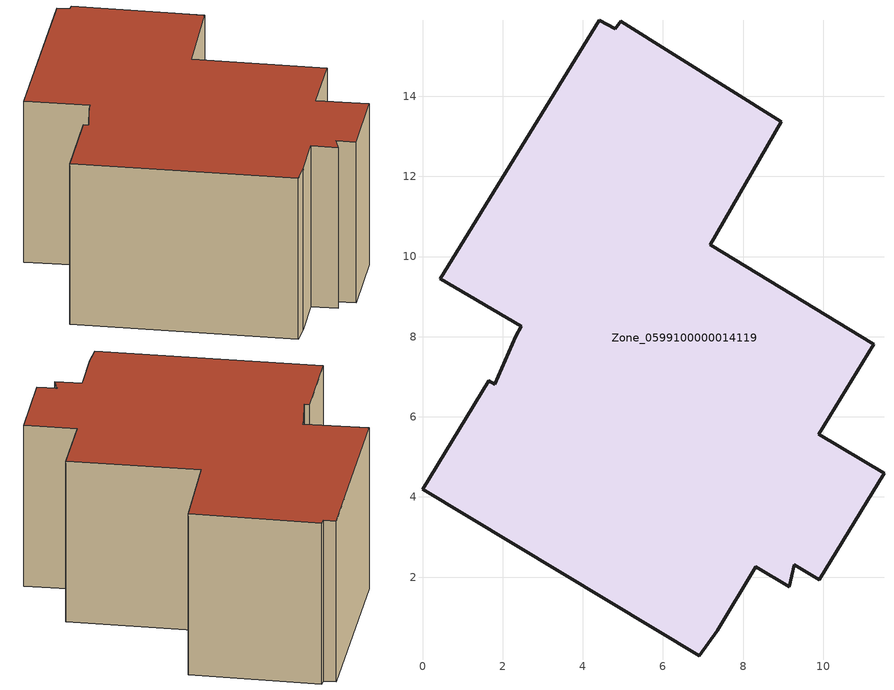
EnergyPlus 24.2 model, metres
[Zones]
Zone_0599100000014119
 floor ground (C_G): 9.15,1.75 8.32,2.25 7.36,0.67 6.9,0.03 0,4.19 1.65,6.91 1.81,6.81 2.33,8.01 2.47,8.26 0.45,9.45 4.42,15.9 4.81,15.68 4.95,15.87 8.96,13.36 7.18,10.29 11.27,7.81 9.89,5.56 11.52,4.59 9.91,1.93 9.28,2.31 z0
 wall outside (C_F): 9.91,1.93 11.52,4.59 9.89,5.56 11.27,7.81 7.18,10.29 8.96,13.36 4.95,15.87 4.81,15.68 4.42,15.9 0.45,9.45 2.47,8.26 2.33,8.01 1.81,6.81 1.65,6.91 0,4.19 6.9,0.03 7.36,0.67 8.32,2.25 9.15,1.75 9.28,2.31 9.91,1.93 z0:6.24
 roof outside (C_R): 4.95,15.87 4.81,15.68 4.42,15.9 0.45,9.45 2.47,8.26 2.33,8.01 1.81,6.81 1.65,6.91 0,4.19 6.9,0.03 7.36,0.67 8.32,2.25 9.15,1.75 9.28,2.31 9.91,1.93 11.52,4.59 9.89,5.56 11.27,7.81 7.18,10.29 8.96,13.36 z6.24
[BUILDING]
Pand.0599100000014119: North Axis=0; Terrain=City; Loads Convergence Tolerance Value=0.04; Temperature Convergence Tolerance Value=0.4; Solar Distribution=FullExterior; Maximum Number of Warmup Days=25; Minimum Number of Warmup Days=1
[Site:Location]
Rotterdam.The.Hague.AP_ZH_NLD Design_Conditions: Latitude=51.96; Longitude=4.45; Time Zone=1; Elevation=-4.5
[SITE:GROUNDTEMPERATURE:BUILDINGSURFACE]
18, 18, 18, 18, 18, 18, 18, 18, 18, 18, 18, 18
[MATERIAL] Thermal Absorptance=0.9; Solar Absorptance=0.7; Visible Absorptance=0.7
Name | Roughness | Thickness | Conductivity | Density | Specific Heat
G.D.1965 | MediumSmooth | 0.15 | 1 | 540 | 1210
F.D.1965 | Rough | 0.3 | 0.857143 | 1920 | 840
R.D.1965 | MediumRough | 0.2 | 0.08 | 1500 | 1000
[CONSTRUCTION]
C_G: G.D.1965
C_F: F.D.1965
C_R: R.D.1965
[ZONE]
Zone_0599100000014119: Type=1; Multiplier=1; Ceiling Height=Autocalculate; Volume=Autocalculate; Floor Area=autocalculate; Part of Total Floor Area=Yes
[ZONEINFILTRATION:DESIGNFLOWRATE]
Infil_Zone_0599100000014119: Zone or ZoneList or Space or SpaceList=Zone_0599100000014119; Schedule=AlwaysOn; Design Flow Rate Calculation Method=Flow/Area; Flow Rate per Floor Area=0.0042; Constant Term Coefficient=1; Temperature Term Coefficient=0; Velocity Term Coefficient=0; Velocity Squared Term Coefficient=0
[HVACTEMPLATE:ZONE:IDEALLOADSAIRSYSTEM]
Zone_0599100000014119: Maximum Heating Supply Air Temperature=50; Minimum Cooling Supply Air Temperature=13; Maximum Heating Supply Air Humidity Ratio=0.0156; Minimum Cooling Supply Air Humidity Ratio=0.0077; Heating Limit=NoLimit; Cooling Limit=NoLimit; Dehumidification Control Type=ConstantSensibleHeatRatio; Cooling Sensible Heat Ratio=0.7; Dehumidification Setpoint=60; Humidification Control Type=None; Humidification Setpoint=30; Outdoor Air Method=None; Outdoor Air Flow Rate per Person=0.00944; Outdoor Air Flow Rate per Zone Floor Area=0; Outdoor Air Flow Rate per Zone=0; Demand Controlled Ventilation Type=None; Outdoor Air Economizer Type=NoEconomizer; Heat Recovery Type=None; Sensible Heat Recovery Effectiveness=0.7; Latent Heat Recovery Effectiveness=0.65
[ZONECONTROL:THERMOSTAT]
ThermostatControl_Zone_0599100000014119: Zone or ZoneList=Zone_0599100000014119; Control Type Schedule=DualSetpointControlType; Control 1=Thermostat_Zone_0599100000014119; Temperature Difference Between Cutout And Setpoint=0
[THERMOSTATSETPOINT:DUALSETPOINT]
Thermostat_Zone_0599100000014119: Heating Setpoint Temperature Schedule=HeatingSetpoint_Zone_0599100000014119; Cooling Setpoint Temperature Schedule=CoolingSetpoint_Zone_0599100000014119
[SCHEDULE:COMPACT]
HeatingSetpoint_Zone_0599100000014119: Through: 12/31, For: AllDays, Until: 24:00, 21
CoolingSetpoint_Zone_0599100000014119: Through: 12/31, For: AllDays, Until: 24:00, 24
DualSetpointControlType: Through: 12/31, For: AllDays, Until: 24:00, 4
AlwaysOn: Through: 12/31, For: AllDays, Until: 24:00, 1
